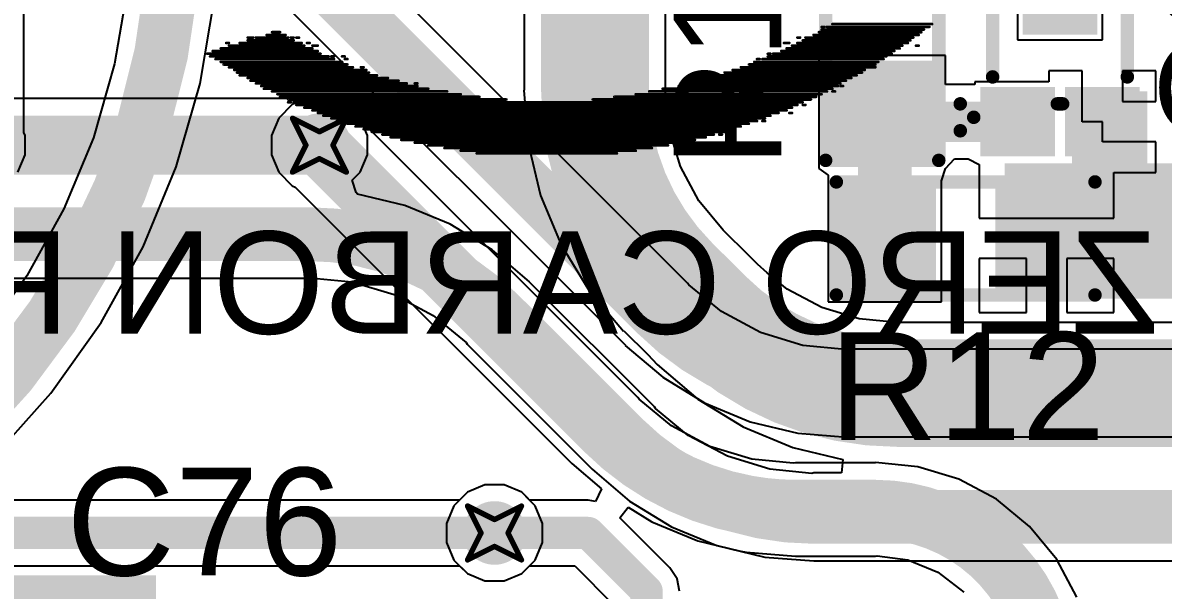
# Model space of a CAD drawing. Header units: inches. Extents: x -5 to 426, y -53 to 116.
# Drawn here: x 27.38 to 38.13, y -18.04 to -12.69 of the extents above; entities that cross this region are included whole.
import ezdxf

# ---------------------------------------------------------------- set-up
doc = ezdxf.new("R2010")
doc.units = ezdxf.units.IN
for name, color, linetype in [('Board Outline', 216, 'Continuous'), ('Bottom Layer', 5, 'Continuous'), ('Bottom Overlay', 54, 'Continuous'), ('Drill Drawing', 1, 'Continuous'), ('Top Layer', 1, 'Continuous'), ('Top Overlay', 2, 'Continuous'), ('Top Paste', 8, 'Continuous'), ('Top Solder', 216, 'Continuous'), ('Via Holes', 16, 'Continuous')]:
    doc.layers.add(name, color=color, linetype=linetype)
doc.styles.add('Arial', font='', dxfattribs={"height": 0.2})
doc.styles.get('Arial').set_extended_font_data('Arial')

# ---------------------------------------------------------------- blocks, each defined once
blk = doc.blocks.new('R___0603_38')
at = {"layer": 'Top Layer'}
for points in [[(-0.381, 0.4445), (-0.381, -0.4445), (-1.143, -0.4445), (-1.143, 0.4445)], [(1.143, 0.4445), (1.143, -0.4445), (0.381, -0.4445), (0.381, 0.4445)]]:
    blk.add_hatch(color=1, dxfattribs=at).paths.add_polyline_path(points)
at = {"layer": 'Top Paste'}
for points in [[(-0.381, 0.4445), (-0.381, -0.4445), (-1.143, -0.4445), (-1.143, 0.4445)], [(1.143, 0.4445), (1.143, -0.4445), (0.381, -0.4445), (0.381, 0.4445)]]:
    blk.add_hatch(color=8, dxfattribs=at).paths.add_polyline_path(points)
at = {"layer": 'Top Solder'}
for points in [[(-0.2794, 0.5461), (-0.2794, -0.5461), (-1.2446, -0.5461), (-1.2446, 0.5461)], [(1.2446, 0.5461), (1.2446, -0.5461), (0.2794, -0.5461), (0.2794, 0.5461)]]:
    blk.add_hatch(color=216, dxfattribs=at).paths.add_polyline_path(points)
at = {"layer": 'Top Overlay', "const_width": 0.127}
for points in [[(-1.2192, 0.5334), (1.2192, 0.5334)], [(-1.2192, -0.5334), (-1.2192, 0.5334)], [(1.2192, -0.5334), (1.2192, 0.5334)], [(-1.2192, -0.5334), (1.2192, -0.5334)]]:
    blk.add_lwpolyline(points, dxfattribs=at)
at = {"layer": 'Top Overlay', "const_width": 0.0635}
for points in [[(-1.25095, 0.5334, 1), (-1.18745, 0.5334, 1)], [(-1.25095, 0.5334, 1), (-1.18745, 0.5334, 1)], [(1.18745, 0.5334, 1), (1.25095, 0.5334, 1)], [(1.18745, 0.5334, 1), (1.25095, 0.5334, 1)], [(-1.25095, -0.5334, 1), (-1.18745, -0.5334, 1)], [(-1.25095, -0.5334, 1), (-1.18745, -0.5334, 1)], [(1.18745, -0.5334, 1), (1.25095, -0.5334, 1)], [(1.18745, -0.5334, 1), (1.25095, -0.5334, 1)]]:
    blk.add_lwpolyline(points, format="xyb", close=True, dxfattribs=at)
blk = doc.blocks.new('R___0603_39')
at = {"layer": 'Top Layer'}
for points in [[(-0.381, 0.4445), (-0.381, -0.4445), (-1.143, -0.4445), (-1.143, 0.4445)], [(1.143, 0.4445), (1.143, -0.4445), (0.381, -0.4445), (0.381, 0.4445)]]:
    blk.add_hatch(color=1, dxfattribs=at).paths.add_polyline_path(points)
at = {"layer": 'Top Paste'}
for points in [[(-0.381, 0.4445), (-0.381, -0.4445), (-1.143, -0.4445), (-1.143, 0.4445)], [(1.143, 0.4445), (1.143, -0.4445), (0.381, -0.4445), (0.381, 0.4445)]]:
    blk.add_hatch(color=8, dxfattribs=at).paths.add_polyline_path(points)
at = {"layer": 'Top Solder'}
for points in [[(-0.2794, 0.5461), (-0.2794, -0.5461), (-1.2446, -0.5461), (-1.2446, 0.5461)], [(1.2446, 0.5461), (1.2446, -0.5461), (0.2794, -0.5461), (0.2794, 0.5461)]]:
    blk.add_hatch(color=216, dxfattribs=at).paths.add_polyline_path(points)
at = {"layer": 'Top Overlay', "const_width": 0.127}
for points in [[(-1.2192, 0.5334), (1.2192, 0.5334)], [(-1.2192, 0.5334), (-1.2192, -0.5334)], [(1.2192, 0.5334), (1.2192, -0.5334)], [(-1.2192, -0.5334), (1.2192, -0.5334)]]:
    blk.add_lwpolyline(points, dxfattribs=at)
at = {"layer": 'Top Overlay', "const_width": 0.0635}
for points in [[(-1.25095, 0.5334, 1), (-1.18745, 0.5334, 1)], [(-1.25095, 0.5334, 1), (-1.18745, 0.5334, 1)], [(1.18745, 0.5334, 1), (1.25095, 0.5334, 1)], [(1.18745, 0.5334, 1), (1.25095, 0.5334, 1)], [(-1.25095, -0.5334, 1), (-1.18745, -0.5334, 1)], [(-1.25095, -0.5334, 1), (-1.18745, -0.5334, 1)], [(1.18745, -0.5334, 1), (1.25095, -0.5334, 1)], [(1.18745, -0.5334, 1), (1.25095, -0.5334, 1)]]:
    blk.add_lwpolyline(points, format="xyb", close=True, dxfattribs=at)
blk = doc.blocks.new('SOT_723_41')
at = {"layer": 'Top Layer'}
for points in [[(-0.25, 0.8), (0.25, 0.8), (0.25, 0.35), (-0.25, 0.35)], [(-0.65, -0.35), (-0.15, -0.35), (-0.15, -0.8), (-0.65, -0.8)], [(0.15, -0.35), (0.65, -0.35), (0.65, -0.8), (0.15, -0.8)]]:
    blk.add_hatch(color=1, dxfattribs=at).paths.add_polyline_path(points)
at = {"layer": 'Top Paste'}
for points in [[(-0.25, 0.8), (0.25, 0.8), (0.25, 0.35), (-0.25, 0.35)], [(-0.65, -0.35), (-0.15, -0.35), (-0.15, -0.8), (-0.65, -0.8)], [(0.15, -0.35), (0.65, -0.35), (0.65, -0.8), (0.15, -0.8)]]:
    blk.add_hatch(color=8, dxfattribs=at).paths.add_polyline_path(points)
at = {"layer": 'Top Solder'}
for points in [[(-0.352, 0.902), (0.352, 0.902), (0.352, 0.248), (-0.352, 0.248)], [(-0.752, -0.248), (-0.048, -0.248), (-0.048, -0.902), (-0.752, -0.902)], [(0.048, -0.248), (0.752, -0.248), (0.752, -0.902), (0.048, -0.902)]]:
    blk.add_hatch(color=216, dxfattribs=at).paths.add_polyline_path(points)
at = {"layer": 'Top Overlay', "const_width": 0.127}
for points in [[(-0.635, -0.152), (-0.635, 0.635)], [(-0.635, 0.635), (-0.381, 0.635)], [(-0.635, -0.152), (-0.635, 0.635)], [(-0.635, 0.635), (-0.381, 0.635)], [(0.381, 0.635), (0.635, 0.635)], [(0.635, -0.152), (0.635, 0.635)], [(-0.94, -0.66), (-0.94, -0.406)], [(-0.94, -0.406), (-0.813, -0.533)], [(-0.025, -0.406), (0.025, -0.406)], [(-0.94, -0.66), (-0.813, -0.533)]]:
    blk.add_lwpolyline(points, dxfattribs=at)
at = {"layer": 'Top Overlay', "const_width": 0.0635}
for points in [[(-0.667, 0.635, 1), (-0.603, 0.635, 1)], [(-0.667, 0.635, 1), (-0.603, 0.635, 1)], [(-0.667, 0.635, 1), (-0.603, 0.635, 1)], [(-0.667, 0.635, 1), (-0.603, 0.635, 1)], [(-0.413, 0.635, 1), (-0.349, 0.635, 1)], [(-0.413, 0.635, 1), (-0.349, 0.635, 1)], [(0.349, 0.635, 1), (0.413, 0.635, 1)], [(0.603, 0.635, 1), (0.667, 0.635, 1)], [(0.603, 0.635, 1), (0.667, 0.635, 1)], [(-0.667, -0.152, 1), (-0.603, -0.152, 1)], [(-0.667, -0.152, 1), (-0.603, -0.152, 1)], [(0.603, -0.152, 1), (0.667, -0.152, 1)], [(-0.972, -0.406, 1), (-0.908, -0.406, 1)], [(-0.972, -0.406, 1), (-0.908, -0.406, 1)], [(-0.057, -0.406, 1), (0.006, -0.406, 1)], [(-0.006, -0.406, 1), (0.057, -0.406, 1)], [(-0.845, -0.533, 1), (-0.781, -0.533, 1)], [(-0.845, -0.533, 1), (-0.781, -0.533, 1)], [(-0.972, -0.66, 1), (-0.908, -0.66, 1)], [(-0.972, -0.66, 1), (-0.908, -0.66, 1)]]:
    blk.add_lwpolyline(points, format="xyb", close=True, dxfattribs=at)

msp = doc.modelspace()

# ---------------------------------------------------------------- hatches: boundary and pattern name
at = {"layer": 'Bottom Layer'}
h = msp.add_hatch(color=5, dxfattribs=at)
edge = h.paths.add_edge_path()
edge.add_arc((30.175, -13.843), 0.3, 0, 360)
h = msp.add_hatch(color=5, dxfattribs=at)
edge = h.paths.add_edge_path()
edge.add_arc((31.826, -17.501), 0.3, 0, 360)
at = {"layer": 'Top Layer'}
for points in [[(37.269, -14.251), (37.98, -14.251), (37.98, -13.336), (37.269, -13.336)], [(38.675, -15.285), (38.675, -14.015), (36.634, -14.015), (36.634, -15.285)], [(42.501, -15.292), (42.501, -14.022), (37.243, -14.022), (37.243, -15.292)], [(26.626, -21.134), (28.633, -21.134), (28.633, -17.902), (26.626, -17.902)]]:
    msp.add_hatch(color=1, dxfattribs=at).paths.add_polyline_path(points)
h = msp.add_hatch(color=1, dxfattribs=at)
edge = h.paths.add_edge_path()
edge.add_arc((30.175, -13.843), 0.3, 0, 360)
h = msp.add_hatch(color=1, dxfattribs=at)
edge = h.paths.add_edge_path()
edge.add_arc((31.826, -17.501), 0.3, 0, 360)
at = {"layer": 'Via Holes'}
h = msp.add_hatch(color=7, dxfattribs=at)
edge = h.paths.add_edge_path()
edge.add_arc((30.175, -13.843), 0.15, 0, 360)
h = msp.add_hatch(color=7, dxfattribs=at)
edge = h.paths.add_edge_path()
edge.add_arc((31.826, -17.501), 0.15, 0, 360)

# ---------------------------------------------------------------- linework, layer by layer
at = {"layer": 'Board Outline', "const_width": 0.254}
msp.add_lwpolyline([(49.772, 6.348, -1.144567), (-0.298, -38.441)], format="xyb", dxfattribs=at)
at = {"layer": 'Bottom Layer'}
for p, q in [((32.107, -7.386), (32.107, -13.325)), ((33.439, -13.325), (33.439, -7.386)), ((32.107, -13.325), (32.103, -13.325)), ((32.103, -13.325), (32.142, -13.828)), ((33.438, -13.334), (33.439, -13.325)), ((30.056, -13.403), (27.069, -13.403)), ((30.085, -13.391), (30.056, -13.403)), ((30.265, -13.391), (30.085, -13.391)), ((30.431, -13.459), (30.265, -13.391)), ((33.473, -13.691), (33.438, -13.334)), ((30.559, -13.587), (30.431, -13.459)), ((30.628, -13.753), (30.559, -13.587)), ((30.628, -13.933), (30.628, -13.753)), ((33.58, -14.043), (33.473, -13.691)), ((32.142, -13.828), (32.26, -14.318)), ((30.559, -14.099), (30.628, -13.933)), ((33.753, -14.368), (33.58, -14.043)), ((30.485, -14.173), (30.559, -14.099)), ((30.523, -14.289), (30.485, -14.173)), ((30.533, -14.305), (30.523, -14.289)), ((30.979, -14.412), (30.533, -14.305)), ((32.26, -14.318), (32.453, -14.783)), ((33.981, -14.645), (33.753, -14.368)), ((31.407, -14.589), (30.979, -14.412)), ((31.803, -14.831), (31.407, -14.589)), ((33.988, -14.651), (33.981, -14.645)), ((34.216, -14.878), (33.988, -14.651)), ((32.155, -15.133), (31.803, -14.831)), ((32.453, -14.783), (32.716, -15.212)), ((34.304, -14.966), (34.216, -14.878)), ((34.398, -15.046), (34.304, -14.966)), ((34.586, -15.201), (34.398, -15.046)), ((25.208, -15.097), (30.065, -15.097)), ((30.065, -15.097), (30.084, -15.093)), ((30.084, -15.093), (30.481, -15.132)), ((30.481, -15.132), (30.881, -15.253)), ((33.334, -16.312), (32.154, -15.133)), ((32.154, -15.133), (32.155, -15.133)), ((30.881, -15.253), (31.249, -15.45)), ((32.716, -15.212), (33.043, -15.596)), ((34.911, -15.374), (34.586, -15.201)), ((35.263, -15.481), (34.911, -15.374)), ((31.249, -15.45), (31.558, -15.704)), ((35.62, -15.516), (35.263, -15.481)), ((35.629, -15.515), (35.62, -15.516)), ((42.418, -15.515), (35.629, -15.515)), ((33.043, -15.596), (33.046, -15.593)), ((33.046, -15.593), (33.272, -15.818)), ((31.558, -15.704), (31.568, -15.719)), ((31.568, -15.719), (32.748, -16.898)), ((33.272, -15.818), (33.359, -15.911)), ((33.359, -15.911), (33.359, -15.911)), ((33.359, -15.911), (33.742, -16.238)), ((33.344, -16.328), (33.334, -16.312)), ((33.653, -16.581), (33.344, -16.328)), ((33.742, -16.238), (34.171, -16.501)), ((34.171, -16.501), (34.637, -16.694)), ((34.021, -16.778), (33.653, -16.581)), ((34.637, -16.694), (35.111, -16.808)), ((34.421, -16.9), (34.021, -16.778)), ((35.111, -16.808), (35.096, -16.935)), ((32.748, -16.898), (32.747, -16.899)), ((32.747, -16.899), (33.099, -17.2)), ((34.818, -16.939), (34.421, -16.9)), ((34.837, -16.935), (34.818, -16.939)), ((35.096, -16.935), (34.837, -16.935)), ((31.736, -17.048), (31.57, -17.117)), ((31.916, -17.048), (31.736, -17.048)), ((32.082, -17.117), (31.916, -17.048)), ((31.497, -17.19), (26.29, -17.19)), ((31.57, -17.117), (31.497, -17.19)), ((32.21, -17.244), (32.082, -17.117)), ((33.099, -17.2), (33.495, -17.443)), ((32.279, -17.411), (32.21, -17.244)), ((32.279, -17.591), (32.279, -17.411)), ((33.495, -17.443), (33.923, -17.62)), ((32.21, -17.757), (32.279, -17.591)), ((33.923, -17.62), (34.374, -17.729)), ((34.374, -17.729), (34.837, -17.765)), ((26.161, -17.811), (31.497, -17.811)), ((31.497, -17.811), (31.57, -17.884)), ((32.082, -17.884), (32.21, -17.757)), ((34.837, -17.765), (34.837, -17.764)), ((34.837, -17.764), (39.029, -17.764)), ((31.57, -17.884), (31.736, -17.953)), ((31.736, -17.953), (31.916, -17.953)), ((31.916, -17.953), (32.082, -17.884))]:
    msp.add_line(p, q, dxfattribs=at)
for points, const_width in [([(32.773, -13.325), (32.773, -7.386)], 1.016), ([(26.949, -13.843), (30.175, -13.843)], 0.559), ([(25.026, -14.682), (30.065, -14.682)], 0.508), ([(33.517, -15.122), (33.833, -15.437)], 1.016), ([(31.861, -15.426), (33.041, -16.605)], 0.508), ([(35.629, -16.181), (42.418, -16.181)], 1.016), ([(34.837, -17.349), (39.029, -17.349)], 0.508), ([(26.161, -17.501), (31.826, -17.501)], 0.305)]:
    msp.add_lwpolyline(points, dxfattribs=dict(at, const_width=const_width))
for points, const_width in [([(32.519, -13.325, 1), (33.027, -13.325, 1)], 0.508), ([(32.519, -13.325, 1), (33.027, -13.325, 1)], 0.508), ([(30.035, -13.843, 1), (30.315, -13.843, 1)], 0.279), ([(29.938, -14.682, 1), (30.192, -14.682, 1)], 0.254), ([(29.938, -14.682, 1), (30.192, -14.682, 1)], 0.254), ([(33.263, -15.122, 1), (33.771, -15.122, 1)], 0.508), ([(33.263, -15.122, 1), (33.771, -15.122, 1)], 0.508), ([(33.579, -15.437, 1), (34.087, -15.437, 1)], 0.508), ([(33.579, -15.437, 1), (34.087, -15.437, 1)], 0.508), ([(31.734, -15.426, 1), (31.988, -15.426, 1)], 0.254), ([(31.734, -15.426, 1), (31.988, -15.426, 1)], 0.254), ([(35.375, -16.181, 1), (35.883, -16.181, 1)], 0.508), ([(35.375, -16.181, 1), (35.883, -16.181, 1)], 0.508), ([(32.914, -16.605, 1), (33.168, -16.605, 1)], 0.254), ([(32.914, -16.605, 1), (33.168, -16.605, 1)], 0.254), ([(34.71, -17.349, 1), (34.964, -17.349, 1)], 0.254), ([(34.71, -17.349, 1), (34.964, -17.349, 1)], 0.254), ([(31.75, -17.501, 1), (31.902, -17.501, 1)], 0.152)]:
    msp.add_lwpolyline(points, format="xyb", close=True, dxfattribs=dict(at, const_width=const_width))
for points, const_width in [([(33.517, -15.122, -0.198912), (32.773, -13.325)], 1.016), ([(30.065, -14.682, -0.198912), (31.861, -15.426)], 0.508), ([(35.629, -16.181, -0.198912), (33.833, -15.437)], 1.016), ([(34.837, -17.349, -0.198912), (33.041, -16.605)], 0.508)]:
    msp.add_lwpolyline(points, format="xyb", dxfattribs=dict(at, const_width=const_width))
at = {"layer": 'Bottom Overlay', "const_width": 0.0254}
for points in [[(29.677, -12.803), (29.855, -12.803)], [(29.728, -12.777), (29.804, -12.777)], [(34.834, -12.803), (35.824, -12.803)], [(34.884, -12.777), (35.85, -12.777)], [(34.91, -12.727), (34.935, -12.727)], [(34.91, -12.752), (35.875, -12.752)], [(34.961, -12.727), (35.926, -12.727)], [(35.011, -12.701), (35.951, -12.701)], [(29.296, -12.879), (29.322, -12.879)], [(29.322, -12.904), (30.033, -12.904)], [(29.423, -12.879), (30.008, -12.879)], [(29.5, -12.828), (29.55, -12.828)], [(29.5, -12.854), (29.931, -12.854)], [(29.576, -12.828), (29.881, -12.828)], [(29.906, -12.828), (29.931, -12.828)], [(29.957, -12.828), (29.982, -12.828)], [(30.058, -12.879), (30.084, -12.879)], [(30.109, -12.904), (30.16, -12.904)], [(34.554, -12.879), (34.605, -12.879)], [(34.63, -12.904), (35.672, -12.904)], [(34.681, -12.828), (34.707, -12.828)], [(34.681, -12.879), (35.723, -12.879)], [(34.732, -12.854), (35.748, -12.854)], [(34.757, -12.828), (35.773, -12.828)], [(35.799, -12.904), (35.824, -12.904)], [(29.119, -12.981), (30.185, -12.981)], [(29.144, -13.006), (30.262, -13.006)], [(29.169, -12.955), (30.16, -12.955)], [(29.246, -12.93), (30.109, -12.93)], [(30.287, -13.006), (30.312, -13.006)], [(30.389, -13.006), (30.414, -13.006)], [(34.402, -12.981), (34.427, -12.981)], [(34.402, -13.006), (35.519, -13.006)], [(34.453, -12.981), (35.57, -12.981)], [(34.529, -12.955), (35.596, -12.955)], [(34.58, -12.93), (35.646, -12.93)], [(29.195, -13.031), (30.312, -13.031)], [(29.246, -13.057), (30.389, -13.057)], [(29.271, -13.082), (30.439, -13.082)], [(29.322, -13.108), (30.49, -13.108)], [(30.414, -13.031), (30.439, -13.031)], [(30.566, -13.108), (30.592, -13.108)], [(34.148, -13.108), (35.418, -13.108)], [(34.224, -13.082), (35.418, -13.082)], [(34.275, -13.057), (35.443, -13.057)], [(34.3, -13.031), (34.326, -13.031)], [(34.351, -13.031), (35.494, -13.031)], [(29.373, -13.133), (30.617, -13.133)], [(29.398, -13.158), (30.643, -13.158)], [(29.423, -13.184), (30.719, -13.184)], [(29.5, -13.209), (30.82, -13.209)], [(29.525, -13.235), (30.922, -13.235)], [(33.741, -13.235), (35.138, -13.235)], [(33.843, -13.209), (35.189, -13.209)], [(33.868, -13.158), (33.894, -13.158)], [(33.919, -13.184), (35.24, -13.184)], [(33.995, -13.158), (35.291, -13.158)], [(34.072, -13.133), (35.316, -13.133)], [(29.576, -13.26), (30.998, -13.26)], [(29.627, -13.285), (31.1, -13.285)], [(29.652, -13.311), (31.201, -13.311)], [(29.728, -13.336), (31.379, -13.336)], [(31.074, -13.26), (31.1, -13.26)], [(33.284, -13.336), (34.961, -13.336)], [(33.411, -13.311), (35.011, -13.311)], [(33.564, -13.285), (35.062, -13.285)], [(33.64, -13.26), (35.088, -13.26)], [(35.011, -13.336), (35.037, -13.336)], [(35.088, -13.285), (35.113, -13.285)], [(29.779, -13.362), (31.506, -13.362)], [(29.804, -13.387), (31.684, -13.387)], [(29.881, -13.412), (31.938, -13.412)], [(29.881, -13.438), (29.906, -13.438)], [(29.931, -13.438), (34.732, -13.438)], [(32.751, -13.412), (34.808, -13.412)], [(32.954, -13.387), (34.859, -13.387)], [(33.157, -13.362), (34.91, -13.362)], [(29.957, -13.463), (34.681, -13.463)], [(30.033, -13.489), (34.63, -13.489)], [(30.109, -13.514), (34.58, -13.514)], [(30.16, -13.539), (34.503, -13.539)], [(34.605, -13.539), (34.63, -13.539)], [(34.732, -13.463), (34.757, -13.463)], [(30.211, -13.565), (34.427, -13.565)], [(30.287, -13.59), (34.376, -13.59)], [(30.338, -13.616), (34.3, -13.616)], [(30.439, -13.641), (34.224, -13.641)], [(30.516, -13.666), (34.148, -13.666)], [(34.351, -13.616), (34.376, -13.616)], [(30.592, -13.692), (34.072, -13.692)], [(30.668, -13.717), (33.995, -13.717)], [(30.77, -13.743), (33.894, -13.743)], [(30.846, -13.768), (33.818, -13.768)], [(33.945, -13.743), (33.97, -13.743)], [(30.947, -13.793), (33.716, -13.793)], [(31.074, -13.819), (33.614, -13.819)], [(31.201, -13.844), (33.462, -13.844)], [(31.354, -13.87), (33.31, -13.87)], [(31.506, -13.895), (33.157, -13.895)], [(31.659, -13.92), (32.979, -13.92)]]:
    msp.add_lwpolyline(points, dxfattribs=at)
at = {"layer": 'Bottom Overlay', "const_width": 0.0127}
for points in [[(29.671, -12.803, 1), (29.684, -12.803, 1)], [(29.722, -12.777, 1), (29.735, -12.777, 1)], [(29.798, -12.777, 1), (29.811, -12.777, 1)], [(29.849, -12.803, 1), (29.862, -12.803, 1)], [(34.827, -12.803, 1), (34.84, -12.803, 1)], [(34.878, -12.777, 1), (34.891, -12.777, 1)], [(34.904, -12.727, 1), (34.916, -12.727, 1)], [(34.904, -12.752, 1), (34.916, -12.752, 1)], [(34.929, -12.727, 1), (34.942, -12.727, 1)], [(34.954, -12.727, 1), (34.967, -12.727, 1)], [(35.005, -12.701, 1), (35.018, -12.701, 1)], [(35.818, -12.803, 1), (35.831, -12.803, 1)], [(35.843, -12.777, 1), (35.856, -12.777, 1)], [(35.869, -12.752, 1), (35.881, -12.752, 1)], [(35.92, -12.727, 1), (35.932, -12.727, 1)], [(35.945, -12.701, 1), (35.958, -12.701, 1)], [(29.29, -12.879, 1), (29.303, -12.879, 1)], [(29.316, -12.879, 1), (29.328, -12.879, 1)], [(29.316, -12.904, 1), (29.328, -12.904, 1)], [(29.417, -12.879, 1), (29.43, -12.879, 1)], [(29.493, -12.828, 1), (29.506, -12.828, 1)], [(29.493, -12.854, 1), (29.506, -12.854, 1)], [(29.544, -12.828, 1), (29.557, -12.828, 1)], [(29.57, -12.828, 1), (29.582, -12.828, 1)], [(29.874, -12.828, 1), (29.887, -12.828, 1)], [(29.9, -12.828, 1), (29.912, -12.828, 1)], [(29.925, -12.828, 1), (29.938, -12.828, 1)], [(29.925, -12.854, 1), (29.938, -12.854, 1)], [(29.951, -12.828, 1), (29.963, -12.828, 1)], [(29.976, -12.828, 1), (29.989, -12.828, 1)], [(30.001, -12.879, 1), (30.014, -12.879, 1)], [(30.027, -12.904, 1), (30.039, -12.904, 1)], [(30.052, -12.879, 1), (30.065, -12.879, 1)], [(30.078, -12.879, 1), (30.09, -12.879, 1)], [(30.103, -12.904, 1), (30.116, -12.904, 1)], [(30.154, -12.904, 1), (30.166, -12.904, 1)], [(34.548, -12.879, 1), (34.561, -12.879, 1)], [(34.599, -12.879, 1), (34.611, -12.879, 1)], [(34.624, -12.904, 1), (34.637, -12.904, 1)], [(34.675, -12.828, 1), (34.688, -12.828, 1)], [(34.675, -12.879, 1), (34.688, -12.879, 1)], [(34.7, -12.828, 1), (34.713, -12.828, 1)], [(34.726, -12.854, 1), (34.738, -12.854, 1)], [(34.751, -12.828, 1), (34.764, -12.828, 1)], [(35.666, -12.904, 1), (35.678, -12.904, 1)], [(35.716, -12.879, 1), (35.729, -12.879, 1)], [(35.742, -12.854, 1), (35.754, -12.854, 1)], [(35.767, -12.828, 1), (35.78, -12.828, 1)], [(35.793, -12.904, 1), (35.805, -12.904, 1)], [(35.818, -12.904, 1), (35.831, -12.904, 1)], [(29.112, -12.981, 1), (29.125, -12.981, 1)], [(29.138, -13.006, 1), (29.15, -13.006, 1)], [(29.163, -12.955, 1), (29.176, -12.955, 1)], [(29.239, -12.93, 1), (29.252, -12.93, 1)], [(30.103, -12.93, 1), (30.116, -12.93, 1)], [(30.154, -12.955, 1), (30.166, -12.955, 1)], [(30.179, -12.981, 1), (30.192, -12.981, 1)], [(30.255, -13.006, 1), (30.268, -13.006, 1)], [(30.281, -13.006, 1), (30.293, -13.006, 1)], [(30.306, -13.006, 1), (30.319, -13.006, 1)], [(30.382, -13.006, 1), (30.395, -13.006, 1)], [(30.408, -13.006, 1), (30.42, -13.006, 1)], [(34.396, -12.981, 1), (34.408, -12.981, 1)], [(34.396, -13.006, 1), (34.408, -13.006, 1)], [(34.421, -12.981, 1), (34.434, -12.981, 1)], [(34.446, -12.981, 1), (34.459, -12.981, 1)], [(34.523, -12.955, 1), (34.535, -12.955, 1)], [(34.573, -12.93, 1), (34.586, -12.93, 1)], [(35.513, -13.006, 1), (35.526, -13.006, 1)], [(35.564, -12.981, 1), (35.577, -12.981, 1)], [(35.589, -12.955, 1), (35.602, -12.955, 1)], [(35.64, -12.93, 1), (35.653, -12.93, 1)], [(29.189, -13.031, 1), (29.201, -13.031, 1)], [(29.239, -13.057, 1), (29.252, -13.057, 1)], [(29.265, -13.082, 1), (29.277, -13.082, 1)], [(29.316, -13.108, 1), (29.328, -13.108, 1)], [(30.306, -13.031, 1), (30.319, -13.031, 1)], [(30.382, -13.057, 1), (30.395, -13.057, 1)], [(30.408, -13.031, 1), (30.42, -13.031, 1)], [(30.433, -13.031, 1), (30.446, -13.031, 1)], [(30.433, -13.082, 1), (30.446, -13.082, 1)], [(30.484, -13.108, 1), (30.497, -13.108, 1)], [(30.56, -13.108, 1), (30.573, -13.108, 1)], [(30.586, -13.108, 1), (30.598, -13.108, 1)], [(34.142, -13.108, 1), (34.154, -13.108, 1)], [(34.218, -13.082, 1), (34.23, -13.082, 1)], [(34.269, -13.057, 1), (34.281, -13.057, 1)], [(34.294, -13.031, 1), (34.307, -13.031, 1)], [(34.319, -13.031, 1), (34.332, -13.031, 1)], [(34.345, -13.031, 1), (34.357, -13.031, 1)], [(35.412, -13.082, 1), (35.424, -13.082, 1)], [(35.412, -13.108, 1), (35.424, -13.108, 1)], [(35.437, -13.057, 1), (35.45, -13.057, 1)], [(35.488, -13.031, 1), (35.5, -13.031, 1)], [(29.366, -13.133, 1), (29.379, -13.133, 1)], [(29.392, -13.158, 1), (29.404, -13.158, 1)], [(29.417, -13.184, 1), (29.43, -13.184, 1)], [(29.493, -13.209, 1), (29.506, -13.209, 1)], [(29.519, -13.235, 1), (29.531, -13.235, 1)], [(30.611, -13.133, 1), (30.624, -13.133, 1)], [(30.636, -13.158, 1), (30.649, -13.158, 1)], [(30.713, -13.184, 1), (30.725, -13.184, 1)], [(30.814, -13.209, 1), (30.827, -13.209, 1)], [(30.916, -13.235, 1), (30.928, -13.235, 1)], [(33.735, -13.235, 1), (33.748, -13.235, 1)], [(33.837, -13.209, 1), (33.849, -13.209, 1)], [(33.862, -13.158, 1), (33.875, -13.158, 1)], [(33.888, -13.158, 1), (33.9, -13.158, 1)], [(33.913, -13.184, 1), (33.926, -13.184, 1)], [(33.989, -13.158, 1), (34.002, -13.158, 1)], [(34.065, -13.133, 1), (34.078, -13.133, 1)], [(35.132, -13.235, 1), (35.145, -13.235, 1)], [(35.183, -13.209, 1), (35.196, -13.209, 1)], [(35.234, -13.184, 1), (35.246, -13.184, 1)], [(35.285, -13.158, 1), (35.297, -13.158, 1)], [(35.31, -13.133, 1), (35.323, -13.133, 1)], [(29.57, -13.26, 1), (29.582, -13.26, 1)], [(29.62, -13.285, 1), (29.633, -13.285, 1)], [(29.646, -13.311, 1), (29.658, -13.311, 1)], [(29.722, -13.336, 1), (29.735, -13.336, 1)], [(30.992, -13.26, 1), (31.005, -13.26, 1)], [(31.068, -13.26, 1), (31.081, -13.26, 1)], [(31.094, -13.26, 1), (31.106, -13.26, 1)], [(31.094, -13.285, 1), (31.106, -13.285, 1)], [(31.195, -13.311, 1), (31.208, -13.311, 1)], [(31.373, -13.336, 1), (31.386, -13.336, 1)], [(33.278, -13.336, 1), (33.291, -13.336, 1)], [(33.405, -13.311, 1), (33.418, -13.311, 1)], [(33.557, -13.285, 1), (33.57, -13.285, 1)], [(33.634, -13.26, 1), (33.646, -13.26, 1)], [(34.954, -13.336, 1), (34.967, -13.336, 1)], [(35.005, -13.311, 1), (35.018, -13.311, 1)], [(35.005, -13.336, 1), (35.018, -13.336, 1)], [(35.031, -13.336, 1), (35.043, -13.336, 1)], [(35.056, -13.285, 1), (35.069, -13.285, 1)], [(35.081, -13.26, 1), (35.094, -13.26, 1)], [(35.081, -13.285, 1), (35.094, -13.285, 1)], [(35.107, -13.285, 1), (35.119, -13.285, 1)], [(29.773, -13.362, 1), (29.785, -13.362, 1)], [(29.798, -13.387, 1), (29.811, -13.387, 1)], [(29.874, -13.412, 1), (29.887, -13.412, 1)], [(29.874, -13.438, 1), (29.887, -13.438, 1)], [(29.9, -13.438, 1), (29.912, -13.438, 1)], [(29.925, -13.438, 1), (29.938, -13.438, 1)], [(31.5, -13.362, 1), (31.513, -13.362, 1)], [(31.678, -13.387, 1), (31.69, -13.387, 1)], [(31.932, -13.412, 1), (31.944, -13.412, 1)], [(32.745, -13.412, 1), (32.757, -13.412, 1)], [(32.948, -13.387, 1), (32.96, -13.387, 1)], [(33.151, -13.362, 1), (33.164, -13.362, 1)], [(34.726, -13.438, 1), (34.738, -13.438, 1)], [(34.802, -13.412, 1), (34.815, -13.412, 1)], [(34.853, -13.387, 1), (34.865, -13.387, 1)], [(34.904, -13.362, 1), (34.916, -13.362, 1)], [(29.951, -13.463, 1), (29.963, -13.463, 1)], [(30.027, -13.489, 1), (30.039, -13.489, 1)], [(30.103, -13.514, 1), (30.116, -13.514, 1)], [(30.154, -13.539, 1), (30.166, -13.539, 1)], [(34.497, -13.539, 1), (34.51, -13.539, 1)], [(34.573, -13.514, 1), (34.586, -13.514, 1)], [(34.599, -13.539, 1), (34.611, -13.539, 1)], [(34.624, -13.489, 1), (34.637, -13.489, 1)], [(34.624, -13.539, 1), (34.637, -13.539, 1)], [(34.675, -13.463, 1), (34.688, -13.463, 1)], [(34.726, -13.463, 1), (34.738, -13.463, 1)], [(34.751, -13.463, 1), (34.764, -13.463, 1)], [(30.205, -13.565, 1), (30.217, -13.565, 1)], [(30.281, -13.59, 1), (30.293, -13.59, 1)], [(30.332, -13.616, 1), (30.344, -13.616, 1)], [(30.433, -13.641, 1), (30.446, -13.641, 1)], [(30.509, -13.666, 1), (30.522, -13.666, 1)], [(34.142, -13.666, 1), (34.154, -13.666, 1)], [(34.218, -13.641, 1), (34.23, -13.641, 1)], [(34.294, -13.616, 1), (34.307, -13.616, 1)], [(34.345, -13.616, 1), (34.357, -13.616, 1)], [(34.37, -13.59, 1), (34.383, -13.59, 1)], [(34.37, -13.616, 1), (34.383, -13.616, 1)], [(34.421, -13.565, 1), (34.434, -13.565, 1)], [(30.586, -13.692, 1), (30.598, -13.692, 1)], [(30.662, -13.717, 1), (30.674, -13.717, 1)], [(30.763, -13.743, 1), (30.776, -13.743, 1)], [(30.84, -13.768, 1), (30.852, -13.768, 1)], [(33.811, -13.768, 1), (33.824, -13.768, 1)], [(33.888, -13.743, 1), (33.9, -13.743, 1)], [(33.938, -13.743, 1), (33.951, -13.743, 1)], [(33.964, -13.743, 1), (33.976, -13.743, 1)], [(33.989, -13.717, 1), (34.002, -13.717, 1)], [(34.065, -13.692, 1), (34.078, -13.692, 1)], [(30.941, -13.793, 1), (30.954, -13.793, 1)], [(31.068, -13.819, 1), (31.081, -13.819, 1)], [(31.195, -13.844, 1), (31.208, -13.844, 1)], [(31.348, -13.87, 1), (31.36, -13.87, 1)], [(33.303, -13.87, 1), (33.316, -13.87, 1)], [(33.456, -13.844, 1), (33.468, -13.844, 1)], [(33.608, -13.819, 1), (33.621, -13.819, 1)], [(33.71, -13.793, 1), (33.722, -13.793, 1)], [(31.5, -13.895, 1), (31.513, -13.895, 1)], [(31.652, -13.92, 1), (31.665, -13.92, 1)], [(32.973, -13.92, 1), (32.986, -13.92, 1)], [(33.151, -13.895, 1), (33.164, -13.895, 1)]]:
    msp.add_lwpolyline(points, format="xyb", close=True, dxfattribs=at)
at = {"layer": 'Drill Drawing', "const_width": 0.0508}
for points in [[(29.921, -13.589), (30.175, -13.716)], [(29.921, -13.589), (30.048, -13.843)], [(30.175, -13.716), (30.429, -13.589)], [(30.302, -13.843), (30.429, -13.589)], [(29.921, -14.097), (30.048, -13.843)], [(30.302, -13.843), (30.429, -14.097)], [(29.921, -14.097), (30.175, -13.97)], [(30.175, -13.97), (30.429, -14.097)], [(31.572, -17.247), (31.826, -17.374)], [(31.572, -17.247), (31.699, -17.501)], [(31.826, -17.374), (32.08, -17.247)], [(31.953, -17.501), (32.08, -17.247)], [(31.572, -17.755), (31.699, -17.501)], [(31.953, -17.501), (32.08, -17.755)], [(31.572, -17.755), (31.826, -17.628)], [(31.826, -17.628), (32.08, -17.755)]]:
    msp.add_lwpolyline(points, dxfattribs=at)
at = {"layer": 'Drill Drawing', "const_width": 0.0254}
for points in [[(29.909, -13.589, 1), (29.934, -13.589, 1)], [(29.909, -13.589, 1), (29.934, -13.589, 1)], [(30.416, -13.589, 1), (30.442, -13.589, 1)], [(30.416, -13.589, 1), (30.442, -13.589, 1)], [(30.163, -13.716, 1), (30.188, -13.716, 1)], [(30.163, -13.716, 1), (30.188, -13.716, 1)], [(30.035, -13.843, 1), (30.061, -13.843, 1)], [(30.035, -13.843, 1), (30.061, -13.843, 1)], [(30.29, -13.843, 1), (30.315, -13.843, 1)], [(30.29, -13.843, 1), (30.315, -13.843, 1)], [(30.163, -13.97, 1), (30.188, -13.97, 1)], [(30.163, -13.97, 1), (30.188, -13.97, 1)], [(29.909, -14.097, 1), (29.934, -14.097, 1)], [(29.909, -14.097, 1), (29.934, -14.097, 1)], [(30.416, -14.097, 1), (30.442, -14.097, 1)], [(30.416, -14.097, 1), (30.442, -14.097, 1)], [(31.559, -17.247, 1), (31.585, -17.247, 1)], [(31.559, -17.247, 1), (31.585, -17.247, 1)], [(32.068, -17.247, 1), (32.093, -17.247, 1)], [(32.068, -17.247, 1), (32.093, -17.247, 1)], [(31.814, -17.374, 1), (31.839, -17.374, 1)], [(31.814, -17.374, 1), (31.839, -17.374, 1)], [(31.686, -17.501, 1), (31.712, -17.501, 1)], [(31.686, -17.501, 1), (31.712, -17.501, 1)], [(31.941, -17.501, 1), (31.966, -17.501, 1)], [(31.941, -17.501, 1), (31.966, -17.501, 1)], [(31.814, -17.628, 1), (31.839, -17.628, 1)], [(31.814, -17.628, 1), (31.839, -17.628, 1)], [(31.559, -17.755, 1), (31.585, -17.755, 1)], [(31.559, -17.755, 1), (31.585, -17.755, 1)], [(32.068, -17.755, 1), (32.093, -17.755, 1)], [(32.068, -17.755, 1), (32.093, -17.755, 1)]]:
    msp.add_lwpolyline(points, format="xyb", close=True, dxfattribs=at)
at = {"layer": 'Top Layer'}
for p, q in [((27.39, -13.724), (27.39, -8.607)), ((33.646, -15.144), (30.478, -11.976)), ((36.755, -12.094), (36.755, -12.849)), ((37.559, -12.849), (37.559, -12.094)), ((28.366, -12.363), (28.244, -13.077)), ((29.05, -13.261), (29.187, -12.455)), ((29.892, -12.562), (33.06, -15.73)), ((36.755, -12.849), (37.559, -12.849)), ((36.078, -12.996), (34.884, -12.996)), ((34.884, -12.996), (34.884, -14.063)), ((36.078, -13.272), (36.078, -12.996)), ((28.244, -13.077), (28.044, -13.773)), ((37.367, -13.143), (37.053, -13.143)), ((37.053, -13.143), (37.053, -13.244)), ((37.367, -13.622), (37.367, -13.143)), ((38.061, -13.143), (37.748, -13.143)), ((37.748, -13.143), (37.748, -13.431)), ((38.061, -13.431), (38.061, -13.143)), ((28.824, -14.046), (29.05, -13.261)), ((36.355, -13.272), (36.078, -13.272)), ((37.053, -13.244), (36.355, -13.244)), ((36.355, -13.244), (36.355, -13.272)), ((30.085, -13.391), (29.919, -13.459)), ((30.265, -13.391), (30.085, -13.391)), ((30.431, -13.459), (30.265, -13.391)), ((37.748, -13.431), (38.061, -13.431)), ((29.919, -13.459), (29.792, -13.587)), ((30.559, -13.587), (30.431, -13.459)), ((29.792, -13.587), (29.723, -13.753)), ((30.571, -13.616), (30.559, -13.587)), ((33.178, -16.224), (30.571, -13.616)), ((37.557, -13.622), (37.367, -13.622)), ((37.557, -13.812), (37.557, -13.622)), ((27.402, -13.753), (27.39, -13.724)), ((27.402, -13.933), (27.402, -13.753)), ((29.723, -13.753), (29.723, -13.933)), ((28.044, -13.773), (27.767, -14.442)), ((38.061, -13.812), (37.557, -13.812)), ((38.061, -14.101), (38.061, -13.812)), ((27.333, -14.099), (27.402, -13.933)), ((29.723, -13.933), (29.792, -14.099)), ((36.078, -14.063), (36.164, -13.971)), ((36.164, -13.971), (36.29, -13.971)), ((36.29, -13.971), (36.395, -14.024)), ((28.512, -14.801), (28.824, -14.046)), ((34.884, -14.063), (34.884, -14.063)), ((34.884, -14.063), (34.973, -14.126)), ((36.039, -14.179), (36.078, -14.063)), ((36.395, -14.024), (36.395, -14.532)), ((29.792, -14.099), (29.919, -14.227)), ((34.973, -14.126), (34.973, -15.32)), ((36.039, -15.32), (36.039, -14.179)), ((37.665, -14.532), (37.665, -14.101)), ((37.665, -14.101), (38.061, -14.101)), ((29.919, -14.227), (29.948, -14.239)), ((29.948, -14.239), (32.556, -16.846)), ((27.767, -14.442), (27.416, -15.076)), ((36.395, -14.532), (37.03, -14.532)), ((37.03, -14.532), (37.665, -14.532)), ((28.116, -15.516), (28.512, -14.801)), ((36.84, -14.913), (36.395, -14.913)), ((36.395, -14.913), (36.395, -15.421)), ((36.84, -15.421), (36.84, -14.913)), ((37.665, -14.913), (37.221, -14.913)), ((37.221, -14.913), (37.221, -15.421)), ((37.665, -15.421), (37.665, -14.913)), ((27.416, -15.076), (26.997, -15.667)), ((33.657, -15.16), (33.646, -15.144)), ((33.965, -15.413), (33.657, -15.16)), ((34.973, -15.32), (36.039, -15.32)), ((34.334, -15.61), (33.965, -15.413)), ((36.395, -15.421), (36.84, -15.421)), ((37.221, -15.421), (37.665, -15.421)), ((27.644, -16.182), (28.116, -15.516)), ((34.733, -15.731), (34.334, -15.61)), ((33.06, -15.73), (33.059, -15.731)), ((33.059, -15.731), (33.412, -16.032)), ((35.131, -15.77), (34.733, -15.731)), ((35.149, -15.767), (35.131, -15.77)), ((39.023, -15.767), (35.149, -15.767)), ((33.412, -16.032), (33.807, -16.274)), ((27.099, -16.791), (27.644, -16.182)), ((33.19, -16.24), (33.178, -16.224)), ((33.493, -16.49), (33.19, -16.24)), ((33.807, -16.274), (34.236, -16.452)), ((33.857, -16.684), (33.493, -16.49)), ((34.236, -16.452), (34.687, -16.56)), ((34.687, -16.56), (35.149, -16.596)), ((35.149, -16.596), (35.149, -16.595)), ((35.149, -16.595), (39.023, -16.595)), ((34.252, -16.804), (33.857, -16.684)), ((32.556, -16.846), (32.555, -16.847)), ((32.555, -16.847), (32.834, -17.085)), ((34.643, -16.842), (34.252, -16.804)), ((34.663, -16.839), (34.643, -16.842)), ((35.417, -16.839), (34.663, -16.839)), ((35.818, -16.877), (35.417, -16.837)), ((35.417, -16.837), (35.417, -16.839)), ((36.204, -16.993), (35.818, -16.877)), ((31.736, -17.048), (31.57, -17.117)), ((31.916, -17.048), (31.736, -17.048)), ((32.082, -17.117), (31.916, -17.048)), ((32.834, -17.085), (32.777, -17.203)), ((36.559, -17.183), (36.204, -16.993)), ((31.57, -17.117), (31.443, -17.244)), ((32.155, -17.19), (32.082, -17.117)), ((32.71, -17.19), (32.155, -17.19)), ((32.777, -17.203), (32.71, -17.19)), ((36.87, -17.439), (36.559, -17.183)), ((31.443, -17.244), (31.374, -17.411)), ((33.008, -17.359), (33.087, -17.259)), ((33.087, -17.259), (33.31, -17.395)), ((31.374, -17.411), (31.374, -17.591)), ((33.48, -17.831), (33.008, -17.359)), ((33.31, -17.395), (33.742, -17.574)), ((37.126, -17.75), (36.87, -17.439)), ((31.374, -17.591), (31.443, -17.757)), ((33.742, -17.574), (34.134, -17.668)), ((34.134, -17.668), (34.197, -17.683)), ((34.197, -17.683), (34.663, -17.72)), ((34.663, -17.72), (34.663, -17.719)), ((34.663, -17.719), (35.417, -17.719)), ((35.417, -17.719), (35.435, -17.716)), ((35.435, -17.716), (35.722, -17.753)), ((31.443, -17.757), (31.57, -17.884)), ((32.082, -17.884), (32.155, -17.811)), ((32.155, -17.811), (32.582, -17.811)), ((32.582, -17.811), (32.949, -18.179)), ((33.547, -17.932), (33.48, -17.831)), ((35.722, -17.753), (36.007, -17.871)), ((37.315, -18.105), (37.126, -17.75)), ((31.57, -17.884), (31.736, -17.953)), ((31.736, -17.953), (31.916, -17.953)), ((31.916, -17.953), (32.082, -17.884)), ((33.571, -18.051), (33.547, -17.932)), ((36.007, -17.871), (36.251, -18.058))]:
    msp.add_line(p, q, dxfattribs=at)
for points, const_width in [([(28.815, -11.64, -0.198912), (26.804, -16.496)], 0.508), ([(35.481, -13.58, -0.001695), (35.481, -13.58)], 0.508), ([(35.481, -13.58, -0.197151), (35.506, -13.641)], 0.508), ([(37.624, -14.774, -0.198912), (37.557, -14.611)], 0.305), ([(35.149, -16.181, -0.198912), (33.353, -15.437)], 0.508), ([(34.212, -17.238, -0.152872), (32.867, -16.535)], 0.559), ([(34.663, -17.279, -0.044682), (34.212, -17.238)], 0.559), ([(35.417, -17.279, -0.414214), (37.03, -18.891)], 0.559)]:
    msp.add_lwpolyline(points, format="xyb", dxfattribs=dict(at, const_width=const_width))
for points, const_width in [([(30.185, -12.269), (33.353, -15.437)], 0.508), ([(35.506, -14.723), (35.506, -13.591)], 0.508), ([(35.704, -13.622), (36.757, -13.622)], 0.381), ([(37.557, -14.611), (37.557, -13.622)], 0.305), ([(30.175, -13.843), (32.867, -16.535)], 0.559), ([(37.03, -14.774), (37.624, -14.774)], 0.305), ([(35.149, -16.181), (39.023, -16.181)], 0.508), ([(34.663, -17.279), (35.417, -17.279)], 0.559), ([(31.826, -17.501), (32.71, -17.501)], 0.305), ([(32.71, -17.501), (33.26, -18.051)], 0.305), ([(33.26, -20.184), (33.26, -18.051)], 0.305)]:
    msp.add_lwpolyline(points, dxfattribs=dict(at, const_width=const_width))
for points, const_width in [([(35.354, -13.58, 1), (35.608, -13.58, 1)], 0.254), ([(35.354, -13.58, 1), (35.608, -13.58, 1)], 0.254), ([(35.354, -13.58, 1), (35.608, -13.58, 1)], 0.254), ([(35.379, -13.591, 1), (35.633, -13.591, 1)], 0.254), ([(35.379, -13.641, 1), (35.633, -13.641, 1)], 0.254), ([(35.608, -13.622, 1), (35.799, -13.622, 1)], 0.191), ([(36.662, -13.622, 1), (36.852, -13.622, 1)], 0.191), ([(37.481, -13.622, 1), (37.633, -13.622, 1)], 0.152), ([(30.035, -13.843, 1), (30.315, -13.843, 1)], 0.279), ([(35.379, -14.723, 1), (35.633, -14.723, 1)], 0.254), ([(37.481, -14.611, 1), (37.633, -14.611, 1)], 0.152), ([(37.481, -14.611, 1), (37.633, -14.611, 1)], 0.152), ([(36.954, -14.774, 1), (37.106, -14.774, 1)], 0.152), ([(37.548, -14.774, 1), (37.701, -14.774, 1)], 0.152), ([(37.548, -14.774, 1), (37.701, -14.774, 1)], 0.152), ([(33.226, -15.437, 1), (33.48, -15.437, 1)], 0.254), ([(33.226, -15.437, 1), (33.48, -15.437, 1)], 0.254), ([(35.022, -16.181, 1), (35.276, -16.181, 1)], 0.254), ([(35.022, -16.181, 1), (35.276, -16.181, 1)], 0.254), ([(32.727, -16.535, 1), (33.007, -16.535, 1)], 0.279), ([(32.727, -16.535, 1), (33.007, -16.535, 1)], 0.279), ([(34.072, -17.238, 1), (34.352, -17.238, 1)], 0.279), ([(34.072, -17.238, 1), (34.352, -17.238, 1)], 0.279), ([(34.523, -17.279, 1), (34.803, -17.279, 1)], 0.279), ([(34.523, -17.279, 1), (34.803, -17.279, 1)], 0.279), ([(35.278, -17.279, 1), (35.557, -17.279, 1)], 0.279), ([(35.278, -17.279, 1), (35.557, -17.279, 1)], 0.279), ([(31.75, -17.501, 1), (31.902, -17.501, 1)], 0.152), ([(32.634, -17.501, 1), (32.786, -17.501, 1)], 0.152), ([(32.634, -17.501, 1), (32.786, -17.501, 1)], 0.152), ([(33.184, -18.051, 1), (33.336, -18.051, 1)], 0.152), ([(33.184, -18.051, 1), (33.336, -18.051, 1)], 0.152)]:
    msp.add_lwpolyline(points, format="xyb", close=True, dxfattribs=dict(at, const_width=const_width))

# ---------------------------------------------------------------- block references
at = {"rotation": 90}
msp.add_blockref('R___0603_39', (35.481, -12.767), dxfattribs=at)
for name, p in [('SOT_723_41', (37.157, -13.047)), ('R___0603_38', (36.268, -14.723))]:
    msp.add_blockref(name, p)

# ---------------------------------------------------------------- texts
at = {"layer": 'Bottom Overlay', "style": 'Arial', "text_generation_flag": 2}
msp.add_text('ZERO CARBON FOOTPRINT', height=0.9652, rotation=360, dxfattribs=at).set_placement((38.085, -15.622))
at = {"layer": 'Top Overlay', "style": 'Arial'}
for s, p in [('R11', (34.531, -14.054)), ('Q3', (39.123, -13.852))]:
    msp.add_text(s, height=1.016, rotation=90, dxfattribs=at).set_placement(p)
for s, p in [('R12', (34.98, -16.624)), ('C76', (27.788, -17.902))]:
    msp.add_text(s, height=1.016, dxfattribs=at).set_placement(p)

doc.saveas('drawing.dxf')
